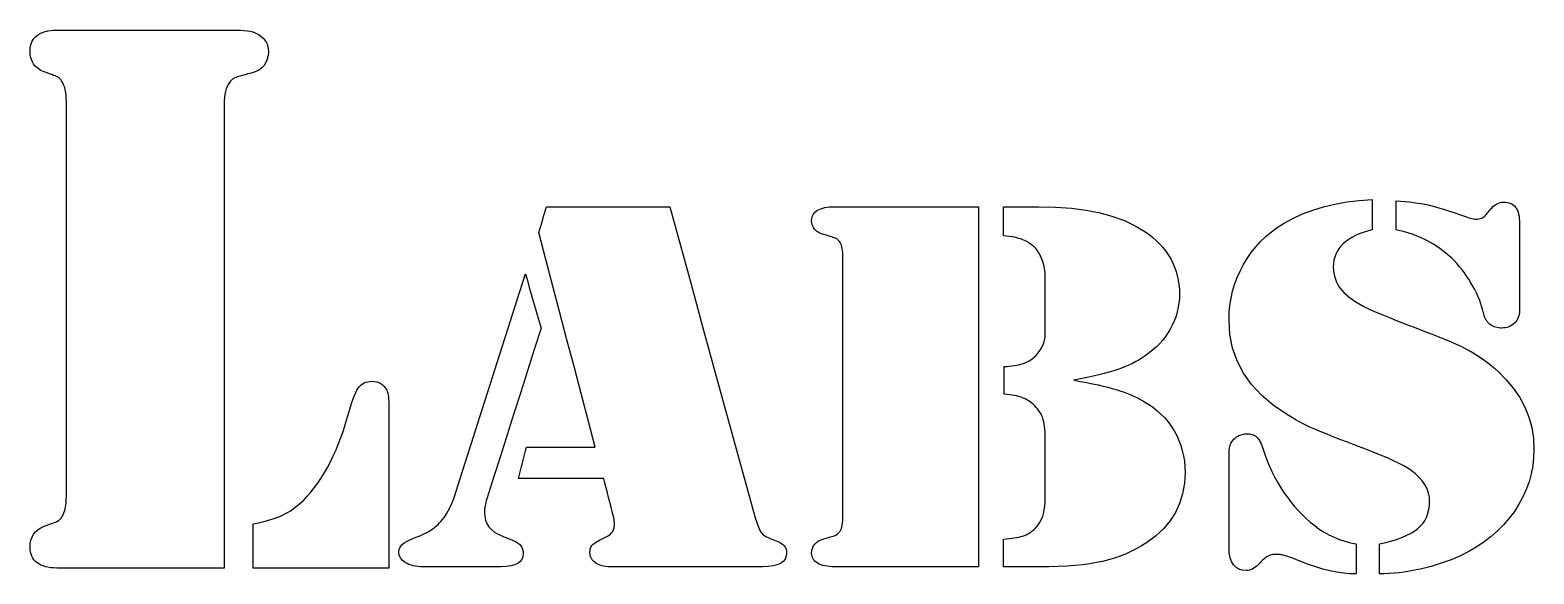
# Model space of a CAD drawing. Extents: x 0 to 407, y 0 to 66.
# Drawn here: x 229.4 to 406.5, y 0.6 to 64.6 of the extents above; entities that cross this region are included whole.
import ezdxf

# ---------------------------------------------------------------- set-up
doc = ezdxf.new("R2010")
doc.units = 0
doc.layers.add('layer', color=7, linetype='CONTINUOUS')

msp = doc.modelspace()

# ---------------------------------------------------------------- linework, layer by layer
at = {"layer": 'layer', "color": 7}
for points in [[(252.266598, 1.299236), (249.937185, 1.299236), (247.607794, 1.299236), (245.278381, 1.299236), (242.948968, 1.299236), (240.619577, 1.299236), (238.290164, 1.299236), (235.960773, 1.299236), (233.63136, 1.299236), (233.49521, 1.299236), (233.35906, 1.299236), (233.222909, 1.299236), (233.086759, 1.299236), (232.950609, 1.299236), (232.814459, 1.299236), (232.678308, 1.299236), (232.542158, 1.299236), (232.176053, 1.308738), (231.831561, 1.338195), (231.508638, 1.387131), (231.207328, 1.455547), (230.927609, 1.54368), (230.669481, 1.651292), (230.432944, 1.778622), (230.217998, 1.925431), (230.02653, 2.090294), (229.860577, 2.271786), (229.720139, 2.470145), (229.605215, 2.685132), (229.516021, 2.916748), (229.452126, 3.16504), (229.413747, 3.430009), (229.400882, 3.711655), (229.42704, 4.166929), (229.505514, 4.581605), (229.636304, 4.955706), (229.81941, 5.289186), (230.054961, 5.582068), (230.342871, 5.834351), (230.683118, 6.046013), (231.075723, 6.217052), (231.403213, 6.338443), (231.694703, 6.447481), (231.950215, 6.544166), (232.16975, 6.628735), (232.353284, 6.700952), (232.500798, 6.760816), (232.612292, 6.808327), (232.687764, 6.843485), (232.745654, 6.877218), (232.804188, 6.920453), (232.863365, 6.972952), (232.923186, 7.034954), (232.983649, 7.106458), (233.044756, 7.187227), (233.106506, 7.277498), (233.168899, 7.377271), (233.28661, 7.57658), (233.38867, 7.803445), (233.475077, 8.057914), (233.545832, 8.339915), (233.600721, 8.649473), (233.639958, 8.986587), (233.663543, 9.351258), (233.672119, 9.743462), (233.672119, 15.54895), (233.672119, 21.354438), (233.672119, 27.159903), (233.672119, 32.965391), (233.672119, 38.770879), (233.672119, 44.576368), (233.672119, 50.381832), (233.672119, 56.187321), (233.663543, 56.5795), (233.639958, 56.944147), (233.600721, 57.281238), (233.545832, 57.590796), (233.475077, 57.872797), (233.38867, 58.127266), (233.28661, 58.354131), (233.168899, 58.55344), (233.106506, 58.653213), (233.044756, 58.743484), (232.983649, 58.824253), (232.923186, 58.895757), (232.863365, 58.957758), (232.804188, 59.010258), (232.745654, 59.053493), (232.687764, 59.087226), (232.612292, 59.122384), (232.500798, 59.169895), (232.353284, 59.229759), (232.16975, 59.301976), (231.950237, 59.386545), (231.694703, 59.483468), (231.403213, 59.592505), (231.075723, 59.713896), (230.683118, 59.884936), (230.342871, 60.096597), (230.054961, 60.348881), (229.81941, 60.641762), (229.636304, 60.975242), (229.505514, 61.34932), (229.42704, 61.76402), (229.400882, 62.219318), (229.413747, 62.500939), (229.452126, 62.765908), (229.516021, 63.0142), (229.605215, 63.245817), (229.720139, 63.460804), (229.860577, 63.659162), (230.02653, 63.840892), (230.217998, 64.005755), (230.432944, 64.152564), (230.669481, 64.279894), (230.927609, 64.387506), (231.207328, 64.475639), (231.508638, 64.544055), (231.831561, 64.592991), (232.176053, 64.622448), (232.542158, 64.63195), (232.678308, 64.63195), (232.814459, 64.63195), (232.950609, 64.63195), (233.086759, 64.63195), (233.222909, 64.63195), (233.35906, 64.63195), (233.49521, 64.63195), (233.63136, 64.63195), (235.966004, 64.63195), (238.300627, 64.63195), (240.635272, 64.63195), (242.969916, 64.63195), (245.304561, 64.63195), (247.639183, 64.63195), (249.973828, 64.63195), (252.308472, 64.63195), (252.486432, 64.63195), (252.664393, 64.63195), (252.842353, 64.63195), (253.020313, 64.63195), (253.198273, 64.63195), (253.376233, 64.63195), (253.554193, 64.63195), (253.732154, 64.63195), (254.176432, 64.622448), (254.588013, 64.596317), (254.966854, 64.552844), (255.312997, 64.49203), (255.626422, 64.413637), (255.907127, 64.317902), (256.155113, 64.204826), (256.370402, 64.074408), (256.625571, 63.881514), (256.846735, 63.674128), (257.033915, 63.452252), (257.187004, 63.215885), (257.306001, 62.96505), (257.391122, 62.699725), (257.442151, 62.419909), (257.459304, 62.125602), (257.428, 61.639137), (257.33366, 61.200515), (257.176712, 60.809761), (256.956856, 60.46685), (256.674178, 60.171783), (256.3287, 59.924584), (255.920399, 59.725275), (255.449298, 59.573715), (255.061923, 59.473704), (254.716445, 59.382246), (254.41284, 59.299576), (254.15111, 59.225697), (253.931254, 59.160369), (253.753294, 59.103831), (253.617144, 59.056082), (253.523018, 59.016886), (253.449047, 58.977689), (253.373789, 58.929703), (253.297245, 58.873165), (253.219414, 58.807837), (253.140297, 58.733958), (253.059893, 58.651289), (252.978203, 58.560068), (252.895226, 58.460057), (252.747927, 58.236755), (252.620353, 57.984448), (252.51229, 57.703159), (252.423953, 57.392865), (252.355342, 57.053589), (252.306242, 56.685331), (252.276868, 56.288068), (252.266148, 55.861799), (252.266148, 49.041381), (252.266148, 42.220938), (252.266148, 35.40052), (252.266148, 28.580102), (252.266148, 21.75966), (252.266148, 14.939241), (252.266148, 8.118799), (252.266598, 1.299236)], [(387.451828, 44.677542), (387.451828, 44.231129), (387.451828, 43.784716), (387.451828, 43.338302), (387.451828, 42.891913), (387.451828, 42.445499), (387.451828, 41.999086), (387.451828, 41.552672), (387.451828, 41.106259), (386.91025, 40.965389), (386.401863, 40.806465), (385.926666, 40.629486), (385.484682, 40.434691), (385.075888, 40.221842), (384.700306, 39.991176), (384.357915, 39.742503), (384.048736, 39.475871), (383.77442, 39.192254), (383.536683, 38.892603), (383.335566, 38.576963), (383.1709, 38.245313), (383.042897, 37.897651), (382.951344, 37.533978), (382.896455, 37.154294), (382.877158, 36.758598), (382.892167, 36.376467), (382.937836, 36.006475), (383.013737, 35.648622), (383.120084, 35.302885), (383.256878, 34.969286), (383.423903, 34.647851), (383.621375, 34.338507), (383.849271, 34.041325), (384.111473, 33.751864), (384.411947, 33.465801), (384.750671, 33.183158), (385.127689, 32.903912), (385.542937, 32.628063), (385.996457, 32.355611), (386.488249, 32.086556), (387.018313, 31.820898), (387.456073, 31.622065), (388.013131, 31.382348), (388.689487, 31.101891), (389.485119, 30.780669), (390.400049, 30.418682), (391.434255, 30.015955), (392.587758, 29.572464), (393.860559, 29.088208), (394.648022, 28.789055), (395.389923, 28.497195), (396.086241, 28.212604), (396.736974, 27.935282), (397.342146, 27.665254), (397.901734, 27.402518), (398.415761, 27.147051), (398.884203, 26.898854), (399.326745, 26.646784), (399.76309, 26.379653), (400.193261, 26.097485), (400.617235, 25.80028), (401.035034, 25.488038), (401.446636, 25.160758), (401.852064, 24.818418), (402.251295, 24.461064), (403.247229, 23.475567), (404.110379, 22.444436), (404.840744, 21.367717), (405.438304, 20.245389), (405.903081, 19.077426), (406.235073, 17.863876), (406.43426, 16.604716), (406.500727, 15.299945), (406.464706, 14.309103), (406.356643, 13.339593), (406.176539, 12.391464), (405.924457, 11.464666), (405.600355, 10.559225), (405.204233, 9.675141), (404.736091, 8.812412), (404.195928, 7.97104), (403.592729, 7.16264), (402.93552, 6.398877), (402.22428, 5.679774), (401.459029, 5.005308), (400.639769, 4.375478), (399.766478, 3.790309), (398.839177, 3.249753), (397.857866, 2.753856), (397.311207, 2.511954), (396.751597, 2.283189), (396.17908, 2.067489), (395.593591, 1.864854), (394.995173, 1.675285), (394.383826, 1.498782), (393.759529, 1.335582), (393.122303, 1.185447), (392.483941, 1.050753), (391.856256, 0.934114), (391.23927, 0.835291), (390.632984, 0.754522), (390.037396, 0.691808), (389.452486, 0.64691), (388.878275, 0.620066), (388.314742, 0.610564), (388.314742, 1.053081), (388.314742, 1.495623), (388.314742, 1.93814), (388.314742, 2.380681), (388.314742, 2.823199), (388.314742, 3.26574), (388.314742, 3.708258), (388.314742, 4.150799), (389.070708, 4.321838), (389.772085, 4.508794), (390.418874, 4.711904), (391.011095, 4.930929), (391.548749, 5.166109), (392.031815, 5.417228), (392.460313, 5.684335), (392.834222, 5.967477), (393.15916, 6.271452), (393.440788, 6.601179), (393.679061, 6.956609), (393.87396, 7.337742), (394.025548, 7.744602), (394.133825, 8.17719), (394.198791, 8.635505), (394.220446, 9.119523), (394.186784, 9.631906), (394.085582, 10.128776), (393.916842, 10.610134), (393.680498, 11.075955), (393.376658, 11.526241), (393.0053, 11.961014), (392.566403, 12.380251), (392.06001, 12.783976), (391.659364, 13.047923), (391.177713, 13.327407), (390.615016, 13.622426), (389.971315, 13.932982), (389.246567, 14.25905), (388.440815, 14.600654), (387.554016, 14.957794), (386.586212, 15.330447), (385.522461, 15.734623), (384.545931, 16.108724), (383.656602, 16.452752), (382.854495, 16.766704), (382.139588, 17.050559), (381.511925, 17.304339), (380.971462, 17.528116), (380.518221, 17.721723), (380.110564, 17.904165), (379.70683, 18.094447), (379.307041, 18.29233), (378.911198, 18.498053), (378.5193, 18.711615), (378.131325, 18.932779), (377.747296, 19.161782), (377.367211, 19.398624), (375.78045, 20.482136), (374.405247, 21.652023), (373.241602, 22.908286), (372.289536, 24.250899), (371.54905, 25.679911), (371.020123, 27.195275), (370.702775, 28.797037), (370.597071, 30.48515), (370.623443, 31.361705), (370.702775, 32.221274), (370.835066, 33.063858), (371.020101, 33.88948), (371.258118, 34.698117), (371.549029, 35.489769), (371.892814, 36.26446), (372.289515, 37.022166), (372.733472, 37.753146), (373.219067, 38.447733), (373.746301, 39.105951), (374.315173, 39.727751), (374.925684, 40.313182), (375.577833, 40.862242), (376.271641, 41.374886), (377.007067, 41.85116), (378.091917, 42.452341), (379.239802, 42.982682), (380.450682, 43.442185), (381.724598, 43.830849), (383.061551, 44.148697), (384.461497, 44.395683), (385.924479, 44.571712), (387.451828, 44.677542)], [(390.296768, 41.106259), (390.296768, 41.533264), (390.296768, 41.960246), (390.296768, 42.387251), (390.296768, 42.814256), (390.296768, 43.241261), (390.296768, 43.668266), (390.296768, 44.095247), (390.296768, 44.522253), (390.827925, 44.48757), (391.341094, 44.445522), (391.836252, 44.396348), (392.313399, 44.33981), (392.772558, 44.275908), (393.213706, 44.204879), (393.636844, 44.126486), (394.041993, 44.040966), (394.458934, 43.940718), (394.917514, 43.818615), (395.417732, 43.674656), (395.959589, 43.508843), (396.543084, 43.321412), (397.168238, 43.112126), (397.83501, 42.880985), (398.543442, 42.627941), (398.719472, 42.56974), (398.887784, 42.519379), (399.048162, 42.476619), (399.200608, 42.441698), (399.34512, 42.414617), (399.481913, 42.395613), (399.610774, 42.383735), (399.731701, 42.378984), (399.897011, 42.38611), (400.051172, 42.405115), (400.194183, 42.43671), (400.325831, 42.480895), (400.446329, 42.537671), (400.555463, 42.607037), (400.653449, 42.688993), (400.74007, 42.78354), (400.839128, 42.896141), (400.938185, 43.008742), (401.037242, 43.121343), (401.1363, 43.233944), (401.235357, 43.346545), (401.334414, 43.459146), (401.433472, 43.571748), (401.532529, 43.684349), (401.680472, 43.844461), (401.836348, 43.983193), (402.000157, 44.100545), (402.171685, 44.196517), (402.351146, 44.271347), (402.53854, 44.324797), (402.733867, 44.356867), (402.936914, 44.366369), (403.171821, 44.356867), (403.390412, 44.32836), (403.592815, 44.281087), (403.778708, 44.214809), (403.948306, 44.129764), (404.101609, 44.025715), (404.238617, 43.902662), (404.35933, 43.760841), (404.464819, 43.598591), (404.556158, 43.414486), (404.63356, 43.208526), (404.696811, 42.980711), (404.746125, 42.731064), (404.781288, 42.459586), (404.802729, 42.166277), (404.809162, 41.851137), (404.809162, 40.570121), (404.809162, 39.289129), (404.809162, 38.008114), (404.809162, 36.727099), (404.809162, 35.446107), (404.809162, 34.165091), (404.809162, 32.8841), (404.809162, 31.603084), (404.800585, 31.383108), (404.772712, 31.173347), (404.726185, 30.973563), (404.661219, 30.783995), (404.577599, 30.604641), (404.47554, 30.435501), (404.354827, 30.276577), (404.215675, 30.127868), (404.061729, 29.993174), (403.897062, 29.876534), (403.721889, 29.777712), (403.535996, 29.696943), (403.339382, 29.633991), (403.132048, 29.589093), (402.914015, 29.562249), (402.685304, 29.552747), (402.506915, 29.559874), (402.331956, 29.578878), (402.160428, 29.610473), (401.992117, 29.654658), (401.827235, 29.711434), (401.665785, 29.7808), (401.507765, 29.862756), (401.352961, 29.957541), (401.273844, 30.021205), (401.1988, 30.088433), (401.127616, 30.158987), (401.060291, 30.233104), (400.997041, 30.310547), (400.937649, 30.391316), (400.882331, 30.475411), (400.830873, 30.563068), (400.781559, 30.659991), (400.732888, 30.771879), (400.68486, 30.898734), (400.637261, 31.040554), (400.590305, 31.197578), (400.543993, 31.369568), (400.498109, 31.556523), (400.452868, 31.758683), (400.344806, 32.140553), (400.218733, 32.52532), (400.074649, 32.91301), (399.912556, 33.303622), (399.732451, 33.697132), (399.534337, 34.093564), (399.318276, 34.492917), (399.084205, 34.895193), (398.836047, 35.293549), (398.577769, 35.681239), (398.30937, 36.058262), (398.030852, 36.424596), (397.742192, 36.780287), (397.443412, 37.125288), (397.134512, 37.459599), (396.81547, 37.783268), (396.146425, 38.385423), (395.435743, 38.934222), (394.683443, 39.429643), (393.889483, 39.871686), (393.053907, 40.260349), (392.176692, 40.595658), (391.257838, 40.877589), (390.296768, 41.106259)], [(290.220033, 43.839068), (292.034134, 43.839068), (293.848212, 43.839068), (295.662312, 43.839068), (297.476413, 43.839068), (299.290513, 43.839068), (301.104592, 43.839068), (302.918692, 43.839068), (304.732792, 43.839068), (305.984195, 39.277917), (307.235598, 34.716765), (308.487022, 30.155614), (309.738425, 25.594463), (310.989828, 21.033288), (312.241231, 16.472136), (313.492656, 11.910985), (314.744059, 7.349833), (314.817173, 7.112516), (314.892645, 6.882088), (314.970261, 6.658311), (315.050236, 6.441423), (315.132355, 6.231424), (315.216833, 6.028077), (315.303454, 5.831619), (315.392434, 5.641813), (315.485917, 5.497617), (315.604057, 5.36031), (315.747068, 5.229892), (315.914737, 5.106126), (316.107277, 4.989249), (316.324474, 4.879024), (316.566457, 4.775687), (316.833183, 4.67924), (317.058227, 4.59372), (317.265347, 4.5082), (317.454456, 4.42268), (317.625556, 4.337161), (317.778644, 4.251878), (317.913722, 4.166596), (318.03079, 4.081314), (318.129847, 3.995794), (318.214325, 3.906473), (318.287439, 3.809313), (318.349403, 3.704552), (318.400004, 3.591951), (318.439455, 3.47151), (318.467543, 3.343468), (318.484696, 3.207587), (318.491128, 3.063866), (318.447174, 2.685393), (318.315526, 2.357377), (318.096078, 2.079842), (317.78885, 1.852739), (317.393843, 1.676236), (316.911056, 1.550094), (316.340512, 1.474314), (315.682188, 1.449133), (313.435944, 1.449133), (311.189723, 1.449133), (308.94348, 1.449133), (306.697236, 1.449133), (304.451015, 1.449133), (302.204771, 1.449133), (299.95855, 1.449133), (297.712306, 1.449133), (297.448968, 1.45626), (297.199138, 1.47764), (296.962815, 1.512798), (296.739979, 1.561972), (296.530715, 1.625399), (296.334959, 1.702842), (296.152711, 1.7943), (295.98397, 1.899775), (295.831954, 2.01689), (295.700306, 2.143269), (295.588813, 2.278913), (295.497689, 2.423821), (295.426719, 2.577994), (295.376118, 2.741195), (295.345672, 2.91366), (295.334952, 3.095389), (295.33924, 3.245762), (295.352104, 3.386394), (295.374617, 3.517287), (295.406136, 3.638678), (295.446659, 3.750329), (295.496188, 3.85224), (295.554722, 3.944411), (295.622261, 4.026843), (295.705666, 4.106899), (295.81137, 4.191943), (295.939587, 4.281739), (296.090317, 4.376286), (296.263561, 4.475822), (296.459317, 4.580108), (296.67765, 4.689383), (296.918475, 4.80341), (297.091719, 4.882041), (297.251454, 4.962572), (297.397681, 5.045003), (297.530401, 5.129573), (297.649613, 5.216043), (297.755317, 5.304413), (297.847513, 5.394684), (297.926202, 5.486856), (297.993741, 5.582828), (298.052275, 5.684739), (298.101803, 5.792351), (298.142327, 5.905903), (298.173845, 6.025393), (298.196358, 6.150584), (298.209223, 6.281715), (298.213511, 6.418546), (298.211817, 6.548489), (298.207529, 6.674631), (298.198952, 6.796972), (298.186088, 6.915274), (298.171079, 7.029776), (298.151782, 7.140476), (298.129912, 7.247138), (298.104612, 7.35), (297.960529, 7.912863), (297.816445, 8.475725), (297.672362, 9.038588), (297.528278, 9.601475), (297.384195, 10.164338), (297.240112, 10.727201), (297.096028, 11.290063), (296.951945, 11.852926), (295.696039, 11.852926), (294.440112, 11.852926), (293.184206, 11.852926), (291.928301, 11.852926), (290.672395, 11.852926), (289.416468, 11.852926), (288.160563, 11.852926), (286.904657, 11.852926), (287.026227, 12.314876), (287.147798, 12.776802), (287.269368, 13.238751), (287.390939, 13.700677), (287.512509, 14.162626), (287.634079, 14.624552), (287.75565, 15.086501), (287.87722, 15.548427), (288.885547, 15.548427), (289.893873, 15.548427), (290.9022, 15.548427), (291.910526, 15.548427), (292.918874, 15.548427), (293.927201, 15.548427), (294.935527, 15.548427), (295.943854, 15.548427), (295.115589, 18.704369), (294.287302, 21.860288), (293.459037, 25.01623), (292.630772, 28.172148), (291.802507, 31.328091), (290.97422, 34.484009), (290.145955, 37.639951), (289.31769, 40.79587), (289.430255, 41.17629), (289.54282, 41.556711), (289.655385, 41.937131), (289.76795, 42.317552), (289.880515, 42.697973), (289.993081, 43.078393), (290.105646, 43.458814), (290.220033, 43.839068)], [(341.104676, 43.839068), (341.104676, 38.540356), (341.104676, 33.241668), (341.104676, 27.942955), (341.104676, 22.644267), (341.104676, 17.345555), (341.104676, 12.046843), (341.104676, 6.748154), (341.104676, 1.449442), (339.101509, 1.449442), (337.098364, 1.449442), (335.095197, 1.449442), (333.092052, 1.449442), (331.088885, 1.449442), (329.08574, 1.449442), (327.082573, 1.449442), (325.079428, 1.449442), (324.96236, 1.449442), (324.845292, 1.449442), (324.728224, 1.449442), (324.611157, 1.449442), (324.494089, 1.449442), (324.377021, 1.449442), (324.259953, 1.449442), (324.142886, 1.449442), (323.828068, 1.456569), (323.531818, 1.475573), (323.254135, 1.508356), (322.995021, 1.554204), (322.754475, 1.613117), (322.532496, 1.685096), (322.329021, 1.770141), (322.1442, 1.868489), (321.979533, 1.978952), (321.836951, 2.10058), (321.716238, 2.233373), (321.617609, 2.377332), (321.540851, 2.532455), (321.485962, 2.698744), (321.453157, 2.876197), (321.442437, 3.064816), (321.46495, 3.369552), (321.532489, 3.647087), (321.645054, 3.89747), (321.802645, 4.120772), (322.005262, 4.316755), (322.252841, 4.485656), (322.545447, 4.627239), (322.883056, 4.741741), (323.164684, 4.822984), (323.41535, 4.896151), (323.635077, 4.961004), (323.823758, 5.017542), (323.981564, 5.065766), (324.108494, 5.105675), (324.204335, 5.137507), (324.269302, 5.161263), (324.319045, 5.185018), (324.369431, 5.214), (324.420246, 5.249158), (324.471704, 5.29073), (324.523806, 5.338479), (324.576336, 5.392641), (324.62951, 5.45298), (324.683327, 5.519733), (324.784528, 5.653239), (324.872222, 5.805037), (324.946408, 5.975364), (325.007086, 6.16422), (325.05447, 6.371368), (325.088133, 6.597045), (325.10743, 6.841109), (325.113862, 7.103631), (325.113862, 10.989343), (325.113862, 14.875054), (325.113862, 18.760765), (325.113862, 22.6465), (325.113862, 26.532211), (325.113862, 30.417922), (325.113862, 34.303633), (325.113862, 38.189345), (325.10743, 38.451843), (325.088133, 38.695907), (325.05447, 38.921584), (325.0073, 39.128732), (324.946622, 39.317588), (324.872436, 39.487915), (324.784743, 39.639713), (324.683541, 39.773219), (324.629725, 39.839972), (324.576551, 39.900311), (324.52402, 39.954473), (324.471919, 40.002222), (324.420461, 40.043794), (324.369431, 40.078952), (324.319045, 40.107934), (324.269302, 40.13169), (324.204335, 40.155445), (324.108494, 40.187277), (323.981564, 40.227187), (323.823758, 40.27541), (323.634863, 40.331948), (323.415157, 40.396801), (323.164491, 40.46973), (322.882863, 40.550974), (322.545254, 40.665476), (322.252648, 40.807058), (322.005069, 40.97596), (321.802452, 41.171943), (321.644861, 41.395245), (321.532296, 41.645628), (321.464757, 41.923187), (321.442244, 42.227923), (321.452964, 42.416304), (321.485769, 42.593757), (321.540658, 42.760046), (321.617416, 42.915169), (321.716045, 43.059128), (321.836758, 43.191921), (321.97934, 43.313549), (322.144007, 43.424012), (322.328828, 43.52236), (322.532303, 43.607405), (322.754282, 43.679384), (322.994828, 43.738297), (323.253942, 43.784145), (323.531625, 43.816928), (323.827875, 43.835932), (324.142693, 43.843059), (324.25976, 43.843059), (324.376828, 43.843059), (324.493896, 43.843059), (324.610964, 43.843059), (324.728031, 43.843059), (324.845099, 43.843059), (324.962167, 43.843059), (325.079235, 43.843059), (327.08238, 43.843059), (329.085547, 43.843059), (331.088692, 43.843059), (333.091859, 43.843059), (335.095004, 43.843059), (337.098171, 43.843059), (339.101316, 43.843059), (341.104676, 43.839068)], [(352.304352, 23.405084), (353.091258, 23.265877), (353.831444, 23.12762), (354.524952, 22.990313), (355.171741, 22.853957), (355.771853, 22.71855), (356.325266, 22.584094), (356.831959, 22.450588), (357.291975, 22.318033), (357.723261, 22.181676), (358.143869, 22.03653), (358.553777, 21.882594), (358.952987, 21.720107), (359.341519, 21.548829), (359.719374, 21.368763), (360.086529, 21.179906), (360.443007, 20.982498), (361.028474, 20.635312), (361.578478, 20.261424), (362.093041, 19.860882), (362.572161, 19.433616), (363.015839, 18.979696), (363.424075, 18.499074), (363.796848, 17.991776), (364.134201, 17.457776), (364.433817, 16.90242), (364.693489, 16.331076), (364.913216, 15.743697), (365.092891, 15.140308), (365.232687, 14.520931), (365.332602, 13.885518), (365.392636, 13.234119), (365.411933, 12.566684), (365.340964, 11.275478), (365.128269, 10.057058), (364.773785, 8.911425), (364.277491, 7.838603), (363.639407, 6.838544), (362.859534, 5.911248), (361.937872, 5.056762), (360.874421, 4.275064), (360.28162, 3.9012), (359.673618, 3.555961), (359.050458, 3.239348), (358.412074, 2.951383), (357.758531, 2.692021), (357.089787, 2.461355), (356.405841, 2.259196), (355.706715, 2.08578), (354.972683, 1.936596), (354.184083, 1.807366), (353.340895, 1.697853), (352.44314, 1.608295), (351.490796, 1.538691), (350.483863, 1.489042), (349.422363, 1.45911), (348.306295, 1.449608), (347.770614, 1.449608), (347.234953, 1.449608), (346.699272, 1.449608), (346.16359, 1.449608), (345.62793, 1.449608), (345.092249, 1.449608), (344.556589, 1.449608), (344.020907, 1.449608), (344.020907, 1.857205), (344.020907, 2.264802), (344.020907, 2.672375), (344.020907, 3.079972), (344.020907, 3.487569), (344.020907, 3.895166), (344.020907, 4.302739), (344.020907, 4.710336), (344.371446, 4.736467), (344.702859, 4.767824), (345.015147, 4.804408), (345.30831, 4.846455), (345.582347, 4.893728), (345.837237, 4.946466), (346.073002, 5.004429), (346.289642, 5.067619), (346.493975, 5.139123), (346.692518, 5.221792), (346.885487, 5.315626), (347.072881, 5.420625), (347.254701, 5.53679), (347.430946, 5.664119), (347.601401, 5.802614), (347.766282, 5.952273), (348.044801, 6.259408), (348.286183, 6.606357), (348.490516, 6.993073), (348.657541, 7.419603), (348.787474, 7.8859), (348.880313, 8.391987), (348.93606, 8.937889), (348.955357, 9.523557), (348.955357, 10.404743), (348.955357, 11.285906), (348.955357, 12.167093), (348.955357, 13.048279), (348.955357, 13.929442), (348.955357, 14.810629), (348.955357, 15.691792), (348.955357, 16.572978), (348.951068, 16.950477), (348.93606, 17.306619), (348.91226, 17.641429), (348.878812, 17.954883), (348.835716, 18.247005), (348.783185, 18.517746), (348.721007, 18.767179), (348.649179, 18.995232), (348.564487, 19.210219), (348.4635, 19.420218), (348.346218, 19.625465), (348.212641, 19.825962), (348.062768, 20.021469), (347.896386, 20.212226), (347.713924, 20.397994), (347.514951, 20.579011), (347.360147, 20.713942), (347.201913, 20.839134), (347.040462, 20.954586), (346.875581, 21.060298), (346.707269, 21.15627), (346.535742, 21.24274), (346.360783, 21.31947), (346.182394, 21.386461), (345.992856, 21.447037), (345.784021, 21.504763), (345.556124, 21.559638), (345.309103, 21.611663), (345.042956, 21.660599), (344.757684, 21.706685), (344.453286, 21.74992), (344.129742, 21.790304), (344.129742, 22.194005), (344.129742, 22.59773), (344.129742, 23.001431), (344.129742, 23.405156), (344.129742, 23.808857), (344.129742, 24.212558), (344.129742, 24.616282), (344.129742, 25.019983), (344.453565, 25.045164), (344.75882, 25.074383), (345.045507, 25.107404), (345.313627, 25.144225), (345.563179, 25.185084), (345.794162, 25.229744), (346.006642, 25.278206), (346.200469, 25.330705), (346.383146, 25.389381), (346.561749, 25.456847), (346.736494, 25.533102), (346.907164, 25.618147), (347.073975, 25.711744), (347.236926, 25.81413), (347.395804, 25.925306), (347.550822, 26.045271), (347.692118, 26.166186), (347.827625, 26.295654), (347.957558, 26.433911), (348.081915, 26.580957), (348.200698, 26.736793), (348.313907, 26.901182), (348.421326, 27.074359), (348.523171, 27.256326), (348.616653, 27.440669), (348.698772, 27.621211), (348.769742, 27.797714), (348.829348, 27.970417), (348.877805, 28.139318), (348.914897, 28.304181), (348.940841, 28.465244), (348.95585, 28.622505), (348.95585, 28.836067), (348.95585, 29.049629), (348.95585, 29.263191), (348.95585, 29.476753), (348.95585, 29.690315), (348.95585, 29.903877), (348.95585, 30.117439), (348.95585, 30.331001), (348.95585, 31.002569), (348.95585, 31.674113), (348.95585, 32.345681), (348.95585, 33.017249), (348.95585, 33.688794), (348.95585, 34.360362), (348.95585, 35.031906), (348.95585, 35.703474), (348.951562, 35.914423), (348.936553, 36.127747), (348.911252, 36.343447), (348.875875, 36.561523), (348.830206, 36.781974), (348.774459, 37.005038), (348.708635, 37.230478), (348.632734, 37.458293), (348.549543, 37.681357), (348.461849, 37.892306), (348.369653, 38.090902), (348.272954, 38.277383), (348.171753, 38.451748), (348.066049, 38.613998), (347.955842, 38.764133), (347.841133, 38.902152), (347.667461, 39.074855), (347.488858, 39.235917), (347.305108, 39.385339), (347.116428, 39.523121), (346.922601, 39.649263), (346.723629, 39.763764), (346.519725, 39.866626), (346.310676, 39.957847), (346.089812, 40.039803), (345.850381, 40.115108), (345.592381, 40.183524), (345.315814, 40.245051), (345.0207, 40.299926), (344.706997, 40.347912), (344.374748, 40.389247), (344.02393, 40.423692), (344.02393, 40.850697), (344.02393, 41.277702), (344.02393, 41.704708), (344.02393, 42.131713), (344.02393, 42.558694), (344.02393, 42.985699), (344.02393, 43.412704), (344.02393, 43.83971), (344.541601, 43.83971), (345.059273, 43.83971), (345.576944, 43.83971), (346.094593, 43.83971), (346.612264, 43.83971), (347.129936, 43.83971), (347.647607, 43.83971), (348.165278, 43.83971), (350.157167, 43.794099), (352.027528, 43.657267), (353.77634, 43.429214), (355.403625, 43.109941), (356.909361, 42.699422), (358.29357, 42.197706), (359.556251, 41.604768), (360.697383, 40.92061), (361.177896, 40.578032), (361.629165, 40.21797), (362.051166, 39.840447), (362.443922, 39.445488), (362.807411, 39.033045), (363.141655, 38.603142), (363.446631, 38.155754), (363.722362, 37.69093), (363.967111, 37.212471), (364.179162, 36.724319), (364.358623, 36.226475), (364.505494, 35.718939), (364.619775, 35.201663), (364.701465, 34.674718), (364.75035, 34.138058), (364.767503, 33.591705), (364.75035, 33.052122), (364.700607, 32.520308), (364.617631, 31.996262), (364.50142, 31.47996), (364.351977, 30.971449), (364.1693, 30.470707), (363.953518, 29.977709), (363.704545, 29.492503), (363.425726, 29.021336), (363.120471, 28.570552), (362.788758, 28.14015), (362.430607, 27.73013), (362.045999, 27.340468), (361.634975, 26.971213), (361.197494, 26.622339), (360.733575, 26.293848), (360.375703, 26.051233), (360.004324, 25.82033), (359.619437, 25.601067), (359.221064, 25.393444), (358.809182, 25.197461), (358.383793, 25.013118), (357.944918, 24.840416), (357.492534, 24.679353), (357.009726, 24.523517), (356.479684, 24.366731), (355.902364, 24.208994), (355.277788, 24.050308), (354.605935, 23.890671), (353.886826, 23.730083), (353.120461, 23.568546), (352.304352, 23.405084)], [(287.735238, 35.951173), (287.964806, 35.147643), (288.194396, 34.344089), (288.423965, 33.540559), (288.653534, 32.737029), (288.883102, 31.933476), (289.112692, 31.129946), (289.342261, 30.326392), (289.57183, 29.522862), (288.775061, 27.015208), (287.978314, 24.50753), (287.181546, 21.999875), (286.384799, 19.492197), (285.588031, 16.984542), (284.791262, 14.476864), (283.994515, 11.96921), (283.197747, 9.461531), (283.130208, 9.246069), (283.071674, 9.034407), (283.022145, 8.826784), (282.981622, 8.622962), (282.950103, 8.422941), (282.92759, 8.226958), (282.914726, 8.034776), (282.910438, 7.846395), (282.943671, 7.374753), (283.043157, 6.938032), (283.209111, 6.536255), (283.441509, 6.169423), (283.740289, 5.837534), (284.105472, 5.540567), (284.537058, 5.278544), (285.035025, 5.051441), (285.192616, 4.989439), (285.350207, 4.927437), (285.507798, 4.865436), (285.66539, 4.803196), (285.822981, 4.741194), (285.980572, 4.679192), (286.138163, 4.617191), (286.295755, 4.554951), (286.574273, 4.428809), (286.815655, 4.283188), (287.019988, 4.118325), (287.187013, 3.933982), (287.316946, 3.73016), (287.409785, 3.506858), (287.465532, 3.264243), (287.484829, 3.00222), (287.443662, 2.638286), (287.320376, 2.322884), (287.114972, 2.056015), (286.827448, 1.837702), (286.457763, 1.66785), (286.005937, 1.546459), (285.471949, 1.473767), (284.855821, 1.449537), (283.712438, 1.449537), (282.569076, 1.449537), (281.425692, 1.449537), (280.28233, 1.449537), (279.138947, 1.449537), (277.995564, 1.449537), (276.852202, 1.449537), (275.708819, 1.449537), (275.384438, 1.456664), (275.077489, 1.480419), (274.787993, 1.517953), (274.515928, 1.57069), (274.261316, 1.638393), (274.024158, 1.721062), (273.80443, 1.818935), (273.602242, 1.931774), (273.420851, 2.057678), (273.263474, 2.194747), (273.130326, 2.342981), (273.021406, 2.502381), (272.936714, 2.672945), (272.87625, 2.854675), (272.840015, 3.047569), (272.82715, 3.251629), (272.851808, 3.471843), (272.925993, 3.682554), (273.049708, 3.883526), (273.222951, 4.074757), (273.445787, 4.256249), (273.718109, 4.428002), (274.039981, 4.590014), (274.411339, 4.742287), (274.768374, 4.880306), (275.101203, 5.015), (275.409824, 5.146368), (275.69426, 5.274173), (275.954511, 5.398652), (276.190555, 5.519805), (276.402392, 5.637394), (276.59, 5.751658), (276.764744, 5.869248), (276.937773, 5.997053), (277.109086, 6.135072), (277.278685, 6.283306), (277.446567, 6.441756), (277.612949, 6.61042), (277.777616, 6.789299), (277.940568, 6.978392), (278.187032, 7.309805), (278.422218, 7.667421), (278.646169, 8.051238), (278.858864, 8.461258), (279.060194, 8.897481), (279.250376, 9.359905), (279.429194, 9.848532), (279.596862, 10.363361), (280.614194, 13.561992), (281.631526, 16.760623), (282.648858, 19.959254), (283.666211, 23.157885), (284.683543, 26.356515), (285.700874, 29.555146), (286.718206, 32.753777), (287.735238, 35.951173)], [(255.658626, 1.299236), (255.658626, 1.948806), (255.658626, 2.598377), (255.658626, 3.247923), (255.658626, 3.897494), (255.658626, 4.547064), (255.658626, 5.196635), (255.658626, 5.846181), (255.658626, 6.495752), (256.158201, 6.601464), (256.630932, 6.710264), (257.076861, 6.821915), (257.495947, 6.936416), (257.888231, 7.053769), (258.253671, 7.174209), (258.592288, 7.2975), (258.904083, 7.423642), (259.200805, 7.558573), (259.494268, 7.707995), (259.784471, 7.871908), (260.071373, 8.050312), (260.355037, 8.243207), (260.635421, 8.450592), (260.912546, 8.672468), (261.18639, 8.908836), (261.621492, 9.309734), (262.04746, 9.746882), (262.464251, 10.220282), (262.871909, 10.729933), (263.270389, 11.275834), (263.659715, 11.857986), (264.039885, 12.476366), (264.4109, 13.13102), (264.768814, 13.813207), (265.109704, 14.514231), (265.433592, 15.234118), (265.740455, 15.972843), (266.030337, 16.73043), (266.303195, 17.506855), (266.55905, 18.302141), (266.797882, 19.11629), (266.963835, 19.727068), (267.126357, 20.283469), (267.285664, 20.785494), (267.441754, 21.233166), (267.594628, 21.626439), (267.744072, 21.965358), (267.8903, 22.249926), (268.033311, 22.480116), (268.182755, 22.670398), (268.348493, 22.835261), (268.530742, 22.974706), (268.729285, 23.08897), (268.944231, 23.177815), (269.175537, 23.241243), (269.423223, 23.279251), (269.687247, 23.291129), (269.970547, 23.2745), (270.234228, 23.224376), (270.478291, 23.140994), (270.702735, 23.024355), (270.907496, 22.87422), (271.092746, 22.690828), (271.258271, 22.47394), (271.404284, 22.223842), (271.463247, 22.080359), (271.514276, 21.905043), (271.557372, 21.697658), (271.59275, 21.458416), (271.620195, 21.187294), (271.639491, 20.884246), (271.650212, 20.54934), (271.6545, 20.182508), (271.6545, 17.822043), (271.6545, 15.461553), (271.6545, 13.101088), (271.6545, 10.740622), (271.6545, 8.380157), (271.6545, 6.019668), (271.6545, 3.659202), (271.6545, 1.298737), (269.654871, 1.298737), (267.655242, 1.298737), (265.655635, 1.298737), (263.656006, 1.298737), (261.656377, 1.298737), (259.656748, 1.298737), (257.65714, 1.298737), (255.658626, 1.299236)], [(385.579215, 4.151203), (385.579215, 3.708685), (385.579215, 3.266144), (385.579215, 2.823626), (385.579215, 2.381085), (385.579215, 1.938568), (385.579215, 1.496026), (385.579215, 1.053509), (385.579215, 0.610968), (384.831397, 0.634723), (384.064474, 0.703139), (383.278405, 0.817165), (382.473189, 0.976802), (381.648868, 1.18205), (380.805402, 1.432908), (379.942809, 1.7294), (379.061092, 2.07148), (378.740914, 2.197621), (378.446636, 2.312123), (378.178238, 2.414984), (377.935719, 2.506205), (377.719079, 2.585786), (377.528254, 2.653727), (377.363373, 2.710028), (377.224436, 2.754688), (377.099006, 2.791034), (376.974648, 2.822629), (376.851363, 2.849235), (376.729149, 2.870615), (376.608222, 2.887244), (376.488367, 2.899121), (376.369584, 2.906248), (376.252087, 2.908624), (376.077558, 2.906248), (375.914392, 2.896746), (375.762375, 2.880117), (375.621722, 2.858737), (375.492219, 2.83023), (375.374079, 2.795547), (375.267088, 2.75445), (375.171462, 2.707177), (375.074763, 2.647313), (374.964556, 2.568445), (374.840842, 2.470572), (374.703619, 2.353933), (374.552889, 2.218289), (374.388651, 2.06364), (374.210906, 1.890225), (374.019652, 1.697806), (373.855843, 1.537694), (373.688818, 1.398961), (373.518362, 1.281609), (373.344475, 1.185637), (373.167158, 1.110807), (372.986625, 1.057357), (372.802662, 1.025287), (372.615268, 1.015785), (372.142622, 1.057595), (371.732992, 1.182786), (371.386378, 1.39136), (371.102778, 1.683457), (370.882214, 2.059032), (370.724623, 2.518059), (370.630068, 3.06054), (370.59855, 3.686474), (370.59855, 5.099451), (370.59855, 6.512452), (370.59855, 7.925429), (370.59855, 9.33843), (370.59855, 10.751407), (370.59855, 12.164385), (370.59855, 13.577386), (370.59855, 14.990363), (370.607126, 15.203687), (370.634142, 15.408697), (370.679168, 15.605393), (370.742205, 15.793774), (370.823252, 15.974078), (370.922309, 16.146068), (371.039377, 16.309744), (371.174455, 16.465342), (371.323041, 16.607875), (371.480632, 16.732354), (371.647229, 16.838779), (371.82283, 16.927387), (372.007437, 16.99794), (372.201049, 17.050678), (372.403666, 17.085361), (372.615289, 17.10199), (372.808043, 17.102916), (372.990077, 17.088663), (373.161391, 17.061344), (373.321984, 17.019772), (373.471856, 16.964184), (373.611008, 16.89458), (373.739654, 16.810723), (373.85758, 16.712851), (373.968215, 16.598112), (374.074777, 16.463418), (374.177479, 16.30877), (374.276322, 16.134404), (374.371091, 15.940084), (374.462001, 15.72581), (374.548837, 15.49158), (374.631813, 15.237563), (374.850404, 14.575212), (375.092087, 13.923551), (375.356819, 13.282556), (375.644643, 12.652251), (375.955515, 12.032613), (376.28948, 11.423641), (376.646494, 10.825358), (377.0266, 10.237742), (377.426388, 9.666636), (377.842494, 9.117837), (378.274915, 8.591367), (378.723654, 8.087204), (379.188709, 7.605371), (379.67008, 7.145869), (380.167768, 6.708672), (380.681773, 6.293806), (381.223072, 5.893502), (381.784633, 5.531041), (382.366455, 5.206422), (382.968518, 4.919646), (383.590864, 4.670712), (384.23345, 4.459763), (384.896277, 4.286585), (385.579387, 4.151179), (385.579387, 4.151179), (385.579387, 4.151179), (385.579387, 4.151179), (385.579387, 4.151179), (385.579387, 4.151155), (385.579387, 4.151155), (385.579387, 4.151155), (385.579215, 4.151203)]]:
    msp.add_lwpolyline(points, dxfattribs=at)

doc.saveas('drawing.dxf')
